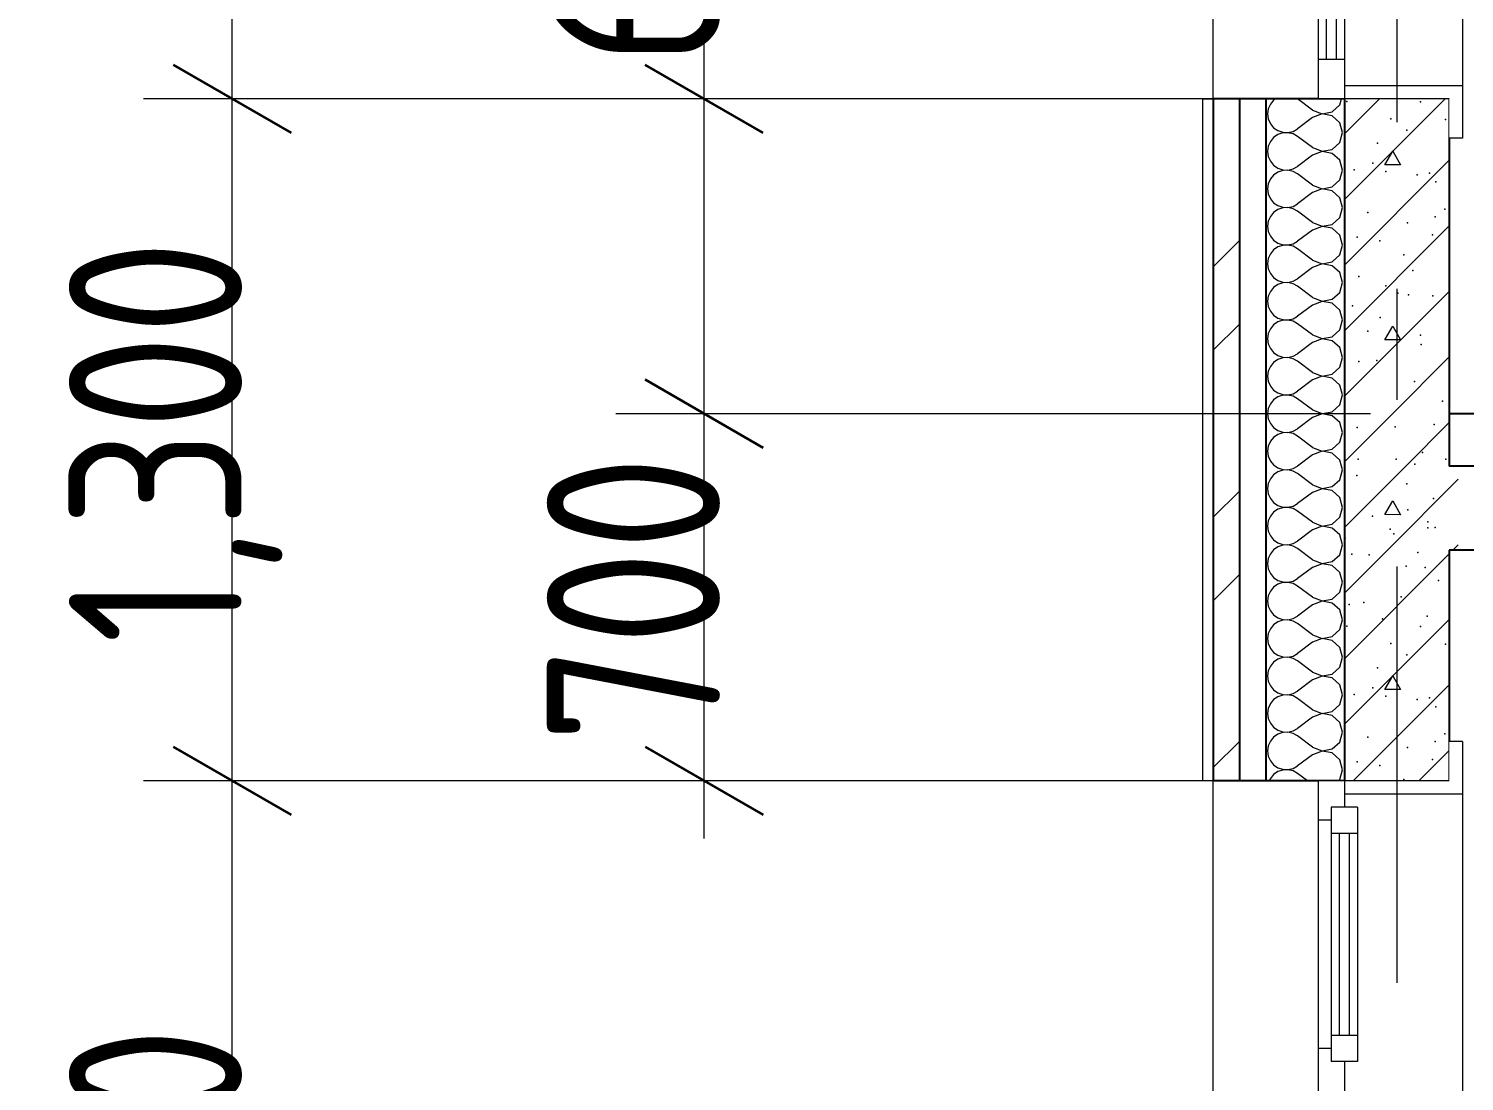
# Model space of a CAD drawing. Header units: millimetres. Extents: x 18162 to 7085488, y 72188 to 247925.
# Drawn here: x 4241505 to 4244242, y 118480 to 120486 of the extents above; entities that cross this region are included whole.
import ezdxf
from ezdxf.enums import TextEntityAlignment as Align

# ---------------------------------------------------------------- set-up
doc = ezdxf.new("R2010")
doc.units = ezdxf.units.MM
doc.header["$MEASUREMENT"] = 0
doc.linetypes.add('Double Dashed', pattern=[1093.611073, 529.166651, -211.666656, 141.111112, -211.666656])
doc.linetypes.add('Wipeout_Contour', pattern=[1000, 0, -1000])
for name, color, linetype in [('Archicad Windows', 7, 'Continuous'), ('Structural - Bearing', 7, 'Continuous'), ('Structural - Grid', 7, 'Continuous')]:
    doc.layers.add(name, color=color, linetype=linetype)
doc.styles.add('GENERATED_STYLE_3', font='', dxfattribs={"width": 0.8})
doc.styles.get('GENERATED_STYLE_3').set_extended_font_data('ISOCPEUR MON')
doc.dimstyles.new('GENERATED_STYLE__12', dxfattribs={"dimtxt": 330.000007, "dimasz": 171, "dimexe": 0.18, "dimexo": 150, "dimgap": 0, "dimtad": 1, "dimdec": 0, "dimzin": 0, "dimdsep": 46, "dimtxsty": 'GENERATED_STYLE_3', "dimblk": 'ARROWHEAD_2', "dimblk1": 'ARROWHEAD_2', "dimblk2": 'ARROWHEAD_2', "dimcen": 0.09, "dimclrd": 13, "dimclre": 13, "dimclrt": 13, "dimadec": 0, "dimazin": 0, "dimtfac": 1, "dimtdec": 4, "dimtmove": 0, "dimatfit": 3, "dimfxl": 1, "dimtolj": 1, "dimtzin": 0, "dimarcsym": 0})
pattern_1 = [(45, (4294986.58, 104752.7), (-238.6485, 238.6485), []), (45, (4294907.03, 104832.26), (-238.6485, 238.6485), [])]

# ---------------------------------------------------------------- blocks, each defined once
blk = doc.blocks.new('*X1287', base_point=(4294986.6, 104752.7))
at = {"layer": 'Structural - Bearing', "color": 7, "linetype": 'Continuous', "lineweight": 9}
for p, q in [((4243878.3, 119636.2), (4243872, 119628.6)), ((4243886.4, 119641.8), (4243878.3, 119636.2)), ((4243881.5, 119652.7), (4243886.4, 119649.3)), ((4243886.4, 119649.3), (4243895.7, 119646.2)), ((4243895.7, 119644.9), (4243886.4, 119641.8)), ((4243895.7, 119646.2), (4243905.6, 119645.7)), ((4243905.6, 119645.4), (4243895.7, 119644.9)), ((4243905.6, 119645.7), (4243915.2, 119647.9)), ((4243915.2, 119643.2), (4243905.6, 119645.4)), ((4243915.2, 119647.9), (4243923.8, 119652.7)), ((4243923.8, 119638.4), (4243915.2, 119643.2)), ((4243952.4, 119617), (4243923.8, 119638.4)), ((4244004.2, 119626.8), (4244009.5, 119645.6)), ((4244009.5, 119645.6), (4244007.5, 119652.7)), ((4243868, 119619.6), (4243866.7, 119609.8)), ((4243866.7, 119609.8), (4243868, 119600.1)), ((4243872, 119628.6), (4243868, 119619.6)), ((4243952.4, 119617), (4243970.6, 119610)), ((4243970.6, 119609.7), (4243952.4, 119602.7)), ((4243970.6, 119610), (4243989.8, 119613.6)), ((4243989.8, 119606.1), (4243970.6, 119609.7)), ((4243989.8, 119613.6), (4244004.2, 119626.8)), ((4243868, 119600.1), (4243872, 119591.1)), ((4243872, 119591.1), (4243878.3, 119583.5)), ((4243878.3, 119583.5), (4243886.4, 119577.9)), ((4243915.2, 119576.5), (4243923.8, 119581.3)), ((4243952.4, 119602.7), (4243923.8, 119581.3)), ((4244004.2, 119592.9), (4243989.8, 119606.1)), ((4244009.5, 119574.1), (4244004.2, 119592.9)), ((4243872, 119557.2), (4243868, 119548.2)), ((4243878.3, 119564.8), (4243872, 119557.2)), ((4243886.4, 119570.4), (4243878.3, 119564.8)), ((4243886.4, 119577.9), (4243895.7, 119574.8)), ((4243895.7, 119573.5), (4243886.4, 119570.4)), ((4243895.7, 119574.8), (4243905.6, 119574.3)), ((4243905.6, 119574), (4243895.7, 119573.5)), ((4243905.6, 119574.3), (4243915.2, 119576.5)), ((4243915.2, 119571.8), (4243905.6, 119574)), ((4243923.8, 119567), (4243915.2, 119571.8)), ((4243952.4, 119545.6), (4243923.8, 119567)), ((4243989.8, 119542.2), (4244004.2, 119555.4)), ((4244004.2, 119555.4), (4244009.5, 119574.1)), ((4243868, 119548.2), (4243866.7, 119538.4)), ((4243866.7, 119538.4), (4243868, 119528.7)), ((4243868, 119528.7), (4243872, 119519.6)), ((4243952.4, 119531.3), (4243923.8, 119509.8)), ((4243952.4, 119545.6), (4243970.6, 119538.6)), ((4243970.6, 119538.3), (4243952.4, 119531.3)), ((4243970.6, 119538.6), (4243989.8, 119542.2)), ((4243989.8, 119534.6), (4243970.6, 119538.3)), ((4244004.2, 119521.5), (4243989.8, 119534.6)), ((4243872, 119519.6), (4243878.3, 119512.1)), ((4243878.3, 119512.1), (4243886.4, 119506.5)), ((4243886.4, 119498.9), (4243878.3, 119493.4)), ((4243886.4, 119506.5), (4243895.7, 119503.3)), ((4243895.7, 119502.1), (4243886.4, 119498.9)), ((4243895.7, 119503.3), (4243905.6, 119502.8)), ((4243905.6, 119502.6), (4243895.7, 119502.1)), ((4243905.6, 119502.8), (4243915.2, 119505.1)), ((4243915.2, 119500.3), (4243905.6, 119502.6)), ((4243915.2, 119505.1), (4243923.8, 119509.8)), ((4243923.8, 119495.6), (4243915.2, 119500.3)), ((4244009.5, 119502.7), (4244004.2, 119521.5)), ((4244004.2, 119483.9), (4244009.5, 119502.7)), ((4243868, 119476.8), (4243866.7, 119467)), ((4243872, 119485.8), (4243868, 119476.8)), ((4243878.3, 119493.4), (4243872, 119485.8)), ((4243952.4, 119474.1), (4243923.8, 119495.6)), ((4243952.4, 119474.1), (4243970.6, 119467.1)), ((4243970.6, 119467.1), (4243989.8, 119470.8)), ((4243989.8, 119470.8), (4244004.2, 119483.9)), ((4243866.7, 119467), (4243868, 119457.2)), ((4243868, 119457.2), (4243872, 119448.2)), ((4243872, 119448.2), (4243878.3, 119440.6)), ((4243952.4, 119459.8), (4243923.8, 119438.4)), ((4243970.6, 119466.8), (4243952.4, 119459.8)), ((4243989.8, 119463.2), (4243970.6, 119466.8)), ((4244004.2, 119450.1), (4243989.8, 119463.2)), ((4244009.5, 119431.3), (4244004.2, 119450.1)), ((4243878.3, 119421.9), (4243872, 119414.3)), ((4243878.3, 119440.6), (4243886.4, 119435)), ((4243886.4, 119427.5), (4243878.3, 119421.9)), ((4243886.4, 119435), (4243895.7, 119431.9)), ((4243895.7, 119430.7), (4243886.4, 119427.5)), ((4243895.7, 119431.9), (4243905.6, 119431.4)), ((4243905.6, 119431.1), (4243895.7, 119430.7)), ((4243905.6, 119431.4), (4243915.2, 119433.7)), ((4243915.2, 119428.9), (4243905.6, 119431.1)), ((4243915.2, 119433.7), (4243923.8, 119438.4)), ((4243923.8, 119424.1), (4243915.2, 119428.9)), ((4243952.4, 119402.7), (4243923.8, 119424.1)), ((4244004.2, 119412.5), (4244009.5, 119431.3)), ((4243868, 119405.3), (4243866.7, 119395.6)), ((4243866.7, 119395.6), (4243868, 119385.8)), ((4243872, 119414.3), (4243868, 119405.3)), ((4243952.4, 119388.4), (4243923.8, 119367)), ((4243952.4, 119402.7), (4243970.6, 119395.7)), ((4243970.6, 119395.4), (4243952.4, 119388.4)), ((4243970.6, 119395.7), (4243989.8, 119399.3)), ((4243989.8, 119391.8), (4243970.6, 119395.4)), ((4243989.8, 119399.3), (4244004.2, 119412.5)), ((4244004.2, 119378.6), (4243989.8, 119391.8)), ((4243868, 119385.8), (4243872, 119376.8)), ((4243872, 119376.8), (4243878.3, 119369.2)), ((4243878.3, 119369.2), (4243886.4, 119363.6)), ((4243886.4, 119363.6), (4243895.7, 119360.5)), ((4243895.7, 119360.5), (4243905.6, 119360)), ((4243905.6, 119360), (4243915.2, 119362.2)), ((4243915.2, 119362.2), (4243923.8, 119367)), ((4244009.5, 119359.8), (4244004.2, 119378.6)), ((4243868, 119333.9), (4243866.7, 119324.1)), ((4243872, 119342.9), (4243868, 119333.9)), ((4243878.3, 119350.5), (4243872, 119342.9)), ((4243886.4, 119356.1), (4243878.3, 119350.5)), ((4243895.7, 119359.2), (4243886.4, 119356.1)), ((4243905.6, 119359.7), (4243895.7, 119359.2)), ((4243915.2, 119357.5), (4243905.6, 119359.7)), ((4243923.8, 119352.7), (4243915.2, 119357.5)), ((4243952.4, 119331.3), (4243923.8, 119352.7)), ((4243989.8, 119327.9), (4244004.2, 119341.1)), ((4244004.2, 119341.1), (4244009.5, 119359.8)), ((4243866.7, 119324.1), (4243868, 119314.4)), ((4243868, 119314.4), (4243872, 119305.4)), ((4243952.4, 119317), (4243923.8, 119295.6)), ((4243952.4, 119331.3), (4243970.6, 119324.3)), ((4243970.6, 119324), (4243952.4, 119317)), ((4243970.6, 119324.3), (4243989.8, 119327.9)), ((4243989.8, 119320.4), (4243970.6, 119324)), ((4244004.2, 119307.2), (4243989.8, 119320.4)), ((4244009.5, 119288.4), (4244004.2, 119307.2)), ((4243872, 119305.4), (4243878.3, 119297.8)), ((4243878.3, 119279.1), (4243872, 119271.5)), ((4243878.3, 119297.8), (4243886.4, 119292.2)), ((4243886.4, 119284.6), (4243878.3, 119279.1)), ((4243886.4, 119292.2), (4243895.7, 119289)), ((4243895.7, 119287.8), (4243886.4, 119284.6)), ((4243895.7, 119289), (4243905.6, 119288.6)), ((4243905.6, 119288.3), (4243895.7, 119287.8)), ((4243905.6, 119288.6), (4243915.2, 119290.8)), ((4243915.2, 119286), (4243905.6, 119288.3)), ((4243915.2, 119290.8), (4243923.8, 119295.6)), ((4243923.8, 119281.3), (4243915.2, 119286)), ((4243952.4, 119259.8), (4243923.8, 119281.3)), ((4244004.2, 119269.6), (4244009.5, 119288.4)), ((4243868, 119262.5), (4243866.7, 119252.7)), ((4243866.7, 119252.7), (4243868, 119242.9)), ((4243872, 119271.5), (4243868, 119262.5)), ((4243952.4, 119259.8), (4243970.6, 119252.8)), ((4243970.6, 119252.6), (4243952.4, 119245.6)), ((4243970.6, 119252.8), (4243989.8, 119256.5)), ((4243989.8, 119248.9), (4243970.6, 119252.6)), ((4243989.8, 119256.5), (4244004.2, 119269.6)), ((4243868, 119242.9), (4243872, 119233.9)), ((4243872, 119233.9), (4243878.3, 119226.3)), ((4243878.3, 119226.3), (4243886.4, 119220.8)), ((4243915.2, 119219.4), (4243923.8, 119224.1)), ((4243952.4, 119245.6), (4243923.8, 119224.1)), ((4244004.2, 119235.8), (4243989.8, 119248.9)), ((4244009.5, 119217), (4244004.2, 119235.8)), ((4243872, 119200.1), (4243868, 119191)), ((4243878.3, 119207.6), (4243872, 119200.1)), ((4243886.4, 119213.2), (4243878.3, 119207.6)), ((4243886.4, 119220.8), (4243895.7, 119217.6)), ((4243895.7, 119216.4), (4243886.4, 119213.2)), ((4243895.7, 119217.6), (4243905.6, 119217.1)), ((4243905.6, 119216.8), (4243895.7, 119216.4)), ((4243905.6, 119217.1), (4243915.2, 119219.4)), ((4243915.2, 119214.6), (4243905.6, 119216.8)), ((4243923.8, 119209.8), (4243915.2, 119214.6)), ((4243952.4, 119188.4), (4243923.8, 119209.8)), ((4243989.8, 119185), (4244004.2, 119198.2)), ((4244004.2, 119198.2), (4244009.5, 119217)), ((4243868, 119191), (4243866.7, 119181.3)), ((4243866.7, 119181.3), (4243868, 119171.5)), ((4243868, 119171.5), (4243872, 119162.5)), ((4243952.4, 119174.1), (4243923.8, 119152.7)), ((4243952.4, 119188.4), (4243970.6, 119181.4)), ((4243970.6, 119181.1), (4243952.4, 119174.1)), ((4243970.6, 119181.4), (4243989.8, 119185)), ((4243989.8, 119177.5), (4243970.6, 119181.1)), ((4244004.2, 119164.3), (4243989.8, 119177.5)), ((4243872, 119162.5), (4243878.3, 119154.9)), ((4243878.3, 119154.9), (4243886.4, 119149.3)), ((4243886.4, 119141.8), (4243878.3, 119136.2)), ((4243886.4, 119149.3), (4243895.7, 119146.2)), ((4243895.7, 119144.9), (4243886.4, 119141.8)), ((4243895.7, 119146.2), (4243905.6, 119145.7)), ((4243905.6, 119145.4), (4243895.7, 119144.9)), ((4243905.6, 119145.7), (4243915.2, 119147.9)), ((4243915.2, 119143.2), (4243905.6, 119145.4)), ((4243915.2, 119147.9), (4243923.8, 119152.7)), ((4243923.8, 119138.4), (4243915.2, 119143.2)), ((4244009.5, 119145.6), (4244004.2, 119164.3)), ((4244004.2, 119126.8), (4244009.5, 119145.6)), ((4243868, 119119.6), (4243866.7, 119109.8)), ((4243872, 119128.6), (4243868, 119119.6)), ((4243878.3, 119136.2), (4243872, 119128.6)), ((4243952.4, 119117), (4243923.8, 119138.4)), ((4243952.4, 119117), (4243970.6, 119110)), ((4243989.8, 119113.6), (4244004.2, 119126.8)), ((4243866.7, 119109.8), (4243868, 119100.1)), ((4243868, 119100.1), (4243872, 119091.1)), ((4243872, 119091.1), (4243878.3, 119083.5)), ((4243952.4, 119102.7), (4243923.8, 119081.3)), ((4243970.6, 119109.7), (4243952.4, 119102.7)), ((4243970.6, 119110), (4243989.8, 119113.6)), ((4243989.8, 119106.1), (4243970.6, 119109.7)), ((4244004.2, 119092.9), (4243989.8, 119106.1)), ((4244009.5, 119074.1), (4244004.2, 119092.9)), ((4243878.3, 119064.8), (4243872, 119057.2)), ((4243878.3, 119083.5), (4243886.4, 119077.9)), ((4243886.4, 119070.4), (4243878.3, 119064.8)), ((4243886.4, 119077.9), (4243895.7, 119074.8)), ((4243895.7, 119073.5), (4243886.4, 119070.4)), ((4243895.7, 119074.8), (4243905.6, 119074.3)), ((4243905.6, 119074), (4243895.7, 119073.5)), ((4243905.6, 119074.3), (4243915.2, 119076.5)), ((4243915.2, 119071.8), (4243905.6, 119074)), ((4243915.2, 119076.5), (4243923.8, 119081.3)), ((4243923.8, 119067), (4243915.2, 119071.8)), ((4243942.9, 119052.7), (4243923.8, 119067)), ((4244004.2, 119055.4), (4244009.5, 119074.1)), ((4243872, 119057.2), (4243870, 119052.7)), ((4244001.3, 119052.7), (4244004.2, 119055.4))]:
    blk.add_line(p, q, dxfattribs=at)
blk = doc.blocks.new('*X1290', base_point=(4294986.6, 104752.7))
at = {"layer": 'Structural - Bearing', "color": 7, "linetype": 'Continuous', "lineweight": 9}
for p, q in [((4244013.1, 119410.7), (4244095.1, 119492.7)), ((4244013.1, 119285.7), (4244213.1, 119485.7)), ((4244013.1, 119160.7), (4244213.1, 119360.7)), ((4244090.2, 119226.9), (4244105.3, 119253)), ((4244105.3, 119253), (4244120.2, 119226.9)), ((4244030.1, 119052.7), (4244213.1, 119235.7)), ((4244120.2, 119226.9), (4244090.2, 119226.9)), ((4244155.1, 119052.7), (4244213.1, 119110.7))]:
    blk.add_line(p, q, dxfattribs=at)
for p in [(4244027.6, 119485.1), (4244060.2, 119483.5), (4244060.2, 119483.5), (4244153.3, 119488.2), (4244131, 119462.1), (4244167.4, 119459.6), (4244192.4, 119434.8), (4244022, 119389), (4244050.3, 119392.9), (4244121.1, 119403.4), (4244085.8, 119361.8), (4244170.9, 119366.8), (4244017.7, 119347.4), (4244158.3, 119347.2), (4244101.7, 119314.5), (4244206.2, 119313.2), (4244132, 119293.1), (4244076.4, 119268.4), (4244067.1, 119230.4), (4244031.6, 119217.4), (4244092.3, 119214.4), (4244152.1, 119208.2), (4244175.6, 119211.2), (4244187.7, 119194.2), (4244204.8, 119142.7), (4244057.7, 119136.4), (4244133.5, 119116.6), (4244186.1, 119127.8), (4244037.8, 119089.2), (4244181.2, 119093.8), (4244080.8, 119082.2), (4244126.2, 119055.5), (4244126.2, 119055.5)]:
    blk.add_point(p, dxfattribs=at)
blk = doc.blocks.new('*X1300', base_point=(4294986.6, 104752.7))
at = {"layer": 'Structural - Bearing', "color": 7, "linetype": 'Continuous', "lineweight": 9}
for p, q in [((4243878.3, 120350.5), (4243872, 120342.9)), ((4243881.5, 120352.7), (4243878.3, 120350.5)), ((4243952.4, 120331.3), (4243923.8, 120352.7)), ((4244004.2, 120341.1), (4244007.5, 120352.7)), ((4243868, 120333.9), (4243866.7, 120324.1)), ((4243866.7, 120324.1), (4243868, 120314.4)), ((4243872, 120342.9), (4243868, 120333.9)), ((4243952.4, 120331.3), (4243970.6, 120324.3)), ((4243970.6, 120324), (4243952.4, 120317)), ((4243970.6, 120324.3), (4243989.8, 120327.9)), ((4243989.8, 120320.4), (4243970.6, 120324)), ((4243989.8, 120327.9), (4244004.2, 120341.1)), ((4244004.2, 120307.2), (4243989.8, 120320.4)), ((4243868, 120314.4), (4243872, 120305.4)), ((4243872, 120305.4), (4243878.3, 120297.8)), ((4243878.3, 120297.8), (4243886.4, 120292.2)), ((4243886.4, 120292.2), (4243895.7, 120289)), ((4243915.2, 120290.8), (4243923.8, 120295.6)), ((4243952.4, 120317), (4243923.8, 120295.6)), ((4244009.5, 120288.4), (4244004.2, 120307.2)), ((4243872, 120271.5), (4243868, 120262.5)), ((4243878.3, 120279.1), (4243872, 120271.5)), ((4243886.4, 120284.6), (4243878.3, 120279.1)), ((4243895.7, 120287.8), (4243886.4, 120284.6)), ((4243895.7, 120289), (4243905.6, 120288.6)), ((4243905.6, 120288.3), (4243895.7, 120287.8)), ((4243905.6, 120288.6), (4243915.2, 120290.8)), ((4243915.2, 120286), (4243905.6, 120288.3)), ((4243923.8, 120281.3), (4243915.2, 120286)), ((4243952.4, 120259.8), (4243923.8, 120281.3)), ((4243989.8, 120256.5), (4244004.2, 120269.6)), ((4244004.2, 120269.6), (4244009.5, 120288.4)), ((4243868, 120262.5), (4243866.7, 120252.7)), ((4243866.7, 120252.7), (4243868, 120242.9)), ((4243868, 120242.9), (4243872, 120233.9)), ((4243952.4, 120245.6), (4243923.8, 120224.1)), ((4243952.4, 120259.8), (4243970.6, 120252.8)), ((4243970.6, 120252.6), (4243952.4, 120245.6)), ((4243970.6, 120252.8), (4243989.8, 120256.5)), ((4243989.8, 120248.9), (4243970.6, 120252.6)), ((4244004.2, 120235.8), (4243989.8, 120248.9)), ((4243872, 120233.9), (4243878.3, 120226.3)), ((4243878.3, 120226.3), (4243886.4, 120220.8)), ((4243886.4, 120213.2), (4243878.3, 120207.6)), ((4243886.4, 120220.8), (4243895.7, 120217.6)), ((4243895.7, 120216.4), (4243886.4, 120213.2)), ((4243895.7, 120217.6), (4243905.6, 120217.1)), ((4243905.6, 120216.8), (4243895.7, 120216.4)), ((4243905.6, 120217.1), (4243915.2, 120219.4)), ((4243915.2, 120214.6), (4243905.6, 120216.8)), ((4243915.2, 120219.4), (4243923.8, 120224.1)), ((4243923.8, 120209.8), (4243915.2, 120214.6)), ((4243952.4, 120188.4), (4243923.8, 120209.8)), ((4244009.5, 120217), (4244004.2, 120235.8)), ((4244004.2, 120198.2), (4244009.5, 120217)), ((4243868, 120191), (4243866.7, 120181.3)), ((4243872, 120200.1), (4243868, 120191)), ((4243878.3, 120207.6), (4243872, 120200.1)), ((4243952.4, 120188.4), (4243970.6, 120181.4)), ((4243970.6, 120181.4), (4243989.8, 120185)), ((4243989.8, 120185), (4244004.2, 120198.2)), ((4243866.7, 120181.3), (4243868, 120171.5)), ((4243868, 120171.5), (4243872, 120162.5)), ((4243872, 120162.5), (4243878.3, 120154.9)), ((4243878.3, 120154.9), (4243886.4, 120149.3)), ((4243952.4, 120174.1), (4243923.8, 120152.7)), ((4243970.6, 120181.1), (4243952.4, 120174.1)), ((4243989.8, 120177.5), (4243970.6, 120181.1)), ((4244004.2, 120164.3), (4243989.8, 120177.5)), ((4244009.5, 120145.6), (4244004.2, 120164.3)), ((4243872, 120128.6), (4243868, 120119.6)), ((4243878.3, 120136.2), (4243872, 120128.6)), ((4243886.4, 120141.8), (4243878.3, 120136.2)), ((4243886.4, 120149.3), (4243895.7, 120146.2)), ((4243895.7, 120144.9), (4243886.4, 120141.8)), ((4243895.7, 120146.2), (4243905.6, 120145.7)), ((4243905.6, 120145.4), (4243895.7, 120144.9)), ((4243905.6, 120145.7), (4243915.2, 120147.9)), ((4243915.2, 120143.2), (4243905.6, 120145.4)), ((4243915.2, 120147.9), (4243923.8, 120152.7)), ((4243923.8, 120138.4), (4243915.2, 120143.2)), ((4243952.4, 120117), (4243923.8, 120138.4)), ((4244004.2, 120126.8), (4244009.5, 120145.6)), ((4243868, 120119.6), (4243866.7, 120109.8)), ((4243866.7, 120109.8), (4243868, 120100.1)), ((4243868, 120100.1), (4243872, 120091.1)), ((4243952.4, 120102.7), (4243923.8, 120081.3)), ((4243952.4, 120117), (4243970.6, 120110)), ((4243970.6, 120109.7), (4243952.4, 120102.7)), ((4243970.6, 120110), (4243989.8, 120113.6)), ((4243989.8, 120106.1), (4243970.6, 120109.7)), ((4243989.8, 120113.6), (4244004.2, 120126.8)), ((4244004.2, 120092.9), (4243989.8, 120106.1)), ((4243872, 120091.1), (4243878.3, 120083.5)), ((4243878.3, 120083.5), (4243886.4, 120077.9)), ((4243886.4, 120077.9), (4243895.7, 120074.8)), ((4243895.7, 120073.5), (4243886.4, 120070.4)), ((4243895.7, 120074.8), (4243905.6, 120074.3)), ((4243905.6, 120074), (4243895.7, 120073.5)), ((4243905.6, 120074.3), (4243915.2, 120076.5)), ((4243915.2, 120071.8), (4243905.6, 120074)), ((4243915.2, 120076.5), (4243923.8, 120081.3)), ((4244009.5, 120074.1), (4244004.2, 120092.9)), ((4244004.2, 120055.4), (4244009.5, 120074.1)), ((4243868, 120048.2), (4243866.7, 120038.4)), ((4243872, 120057.2), (4243868, 120048.2)), ((4243878.3, 120064.8), (4243872, 120057.2)), ((4243886.4, 120070.4), (4243878.3, 120064.8)), ((4243923.8, 120067), (4243915.2, 120071.8)), ((4243952.4, 120045.6), (4243923.8, 120067)), ((4243952.4, 120045.6), (4243970.6, 120038.6)), ((4243989.8, 120042.2), (4244004.2, 120055.4)), ((4243866.7, 120038.4), (4243868, 120028.7)), ((4243868, 120028.7), (4243872, 120019.6)), ((4243872, 120019.6), (4243878.3, 120012.1)), ((4243952.4, 120031.3), (4243923.8, 120009.8)), ((4243970.6, 120038.3), (4243952.4, 120031.3)), ((4243970.6, 120038.6), (4243989.8, 120042.2)), ((4243989.8, 120034.6), (4243970.6, 120038.3)), ((4244004.2, 120021.5), (4243989.8, 120034.6)), ((4244009.5, 120002.7), (4244004.2, 120021.5)), ((4243878.3, 119993.4), (4243872, 119985.8)), ((4243878.3, 120012.1), (4243886.4, 120006.5)), ((4243886.4, 119998.9), (4243878.3, 119993.4)), ((4243886.4, 120006.5), (4243895.7, 120003.3)), ((4243895.7, 120002.1), (4243886.4, 119998.9)), ((4243895.7, 120003.3), (4243905.6, 120002.8)), ((4243905.6, 120002.6), (4243895.7, 120002.1)), ((4243905.6, 120002.8), (4243915.2, 120005.1)), ((4243915.2, 120000.3), (4243905.6, 120002.6)), ((4243915.2, 120005.1), (4243923.8, 120009.8)), ((4243923.8, 119995.6), (4243915.2, 120000.3)), ((4243952.4, 119974.1), (4243923.8, 119995.6)), ((4244004.2, 119983.9), (4244009.5, 120002.7)), ((4243868, 119976.8), (4243866.7, 119967)), ((4243866.7, 119967), (4243868, 119957.2)), ((4243872, 119985.8), (4243868, 119976.8)), ((4243952.4, 119974.1), (4243970.6, 119967.1)), ((4243970.6, 119966.8), (4243952.4, 119959.8)), ((4243970.6, 119967.1), (4243989.8, 119970.8)), ((4243989.8, 119963.2), (4243970.6, 119966.8)), ((4243989.8, 119970.8), (4244004.2, 119983.9)), ((4244004.2, 119950.1), (4243989.8, 119963.2)), ((4243868, 119957.2), (4243872, 119948.2)), ((4243872, 119948.2), (4243878.3, 119940.6)), ((4243878.3, 119940.6), (4243886.4, 119935)), ((4243915.2, 119933.7), (4243923.8, 119938.4)), ((4243952.4, 119959.8), (4243923.8, 119938.4)), ((4244009.5, 119931.3), (4244004.2, 119950.1)), ((4243872, 119914.3), (4243868, 119905.3)), ((4243878.3, 119921.9), (4243872, 119914.3)), ((4243886.4, 119927.5), (4243878.3, 119921.9)), ((4243886.4, 119935), (4243895.7, 119931.9)), ((4243895.7, 119930.7), (4243886.4, 119927.5)), ((4243895.7, 119931.9), (4243905.6, 119931.4)), ((4243905.6, 119931.1), (4243895.7, 119930.7)), ((4243905.6, 119931.4), (4243915.2, 119933.7)), ((4243915.2, 119928.9), (4243905.6, 119931.1)), ((4243923.8, 119924.1), (4243915.2, 119928.9)), ((4243952.4, 119902.7), (4243923.8, 119924.1)), ((4243989.8, 119899.3), (4244004.2, 119912.5)), ((4244004.2, 119912.5), (4244009.5, 119931.3)), ((4243868, 119905.3), (4243866.7, 119895.6)), ((4243866.7, 119895.6), (4243868, 119885.8)), ((4243868, 119885.8), (4243872, 119876.8)), ((4243952.4, 119888.4), (4243923.8, 119867)), ((4243952.4, 119902.7), (4243970.6, 119895.7)), ((4243970.6, 119895.4), (4243952.4, 119888.4)), ((4243970.6, 119895.7), (4243989.8, 119899.3)), ((4243989.8, 119891.8), (4243970.6, 119895.4)), ((4244004.2, 119878.6), (4243989.8, 119891.8)), ((4243872, 119876.8), (4243878.3, 119869.2)), ((4243878.3, 119869.2), (4243886.4, 119863.6)), ((4243886.4, 119856.1), (4243878.3, 119850.5)), ((4243886.4, 119863.6), (4243895.7, 119860.5)), ((4243895.7, 119859.2), (4243886.4, 119856.1)), ((4243895.7, 119860.5), (4243905.6, 119860)), ((4243905.6, 119859.7), (4243895.7, 119859.2)), ((4243905.6, 119860), (4243915.2, 119862.2)), ((4243915.2, 119857.5), (4243905.6, 119859.7)), ((4243915.2, 119862.2), (4243923.8, 119867)), ((4243923.8, 119852.7), (4243915.2, 119857.5)), ((4244009.5, 119859.8), (4244004.2, 119878.6)), ((4244004.2, 119841.1), (4244009.5, 119859.8)), ((4243868, 119833.9), (4243866.7, 119824.1)), ((4243872, 119842.9), (4243868, 119833.9)), ((4243878.3, 119850.5), (4243872, 119842.9)), ((4243952.4, 119831.3), (4243923.8, 119852.7)), ((4243952.4, 119831.3), (4243970.6, 119824.3)), ((4243970.6, 119824.3), (4243989.8, 119827.9)), ((4243989.8, 119827.9), (4244004.2, 119841.1)), ((4243866.7, 119824.1), (4243868, 119814.4)), ((4243868, 119814.4), (4243872, 119805.4)), ((4243872, 119805.4), (4243878.3, 119797.8)), ((4243952.4, 119817), (4243923.8, 119795.6)), ((4243970.6, 119824), (4243952.4, 119817)), ((4243989.8, 119820.4), (4243970.6, 119824)), ((4244004.2, 119807.2), (4243989.8, 119820.4)), ((4244009.5, 119788.4), (4244004.2, 119807.2)), ((4243872, 119771.5), (4243868, 119762.5)), ((4243878.3, 119779.1), (4243872, 119771.5)), ((4243878.3, 119797.8), (4243886.4, 119792.2)), ((4243886.4, 119784.6), (4243878.3, 119779.1)), ((4243886.4, 119792.2), (4243895.7, 119789)), ((4243895.7, 119787.8), (4243886.4, 119784.6)), ((4243895.7, 119789), (4243905.6, 119788.6)), ((4243905.6, 119788.3), (4243895.7, 119787.8)), ((4243905.6, 119788.6), (4243915.2, 119790.8)), ((4243915.2, 119786), (4243905.6, 119788.3)), ((4243915.2, 119790.8), (4243923.8, 119795.6)), ((4243923.8, 119781.3), (4243915.2, 119786)), ((4243952.4, 119759.8), (4243923.8, 119781.3)), ((4244004.2, 119769.6), (4244009.5, 119788.4)), ((4243868, 119762.5), (4243866.7, 119752.7)), ((4243866.7, 119752.7), (4243868, 119742.9)), ((4243952.4, 119745.6), (4243923.8, 119724.1)), ((4243952.4, 119759.8), (4243970.6, 119752.8)), ((4243970.6, 119752.6), (4243952.4, 119745.6)), ((4243970.6, 119752.8), (4243989.8, 119756.5)), ((4243989.8, 119748.9), (4243970.6, 119752.6)), ((4243989.8, 119756.5), (4244004.2, 119769.6)), ((4244004.2, 119735.8), (4243989.8, 119748.9)), ((4243868, 119742.9), (4243872, 119733.9)), ((4243872, 119733.9), (4243878.3, 119726.3)), ((4243878.3, 119726.3), (4243886.4, 119720.8)), ((4243886.4, 119720.8), (4243895.7, 119717.6)), ((4243895.7, 119716.4), (4243886.4, 119713.2)), ((4243895.7, 119717.6), (4243905.6, 119717.1)), ((4243905.6, 119716.8), (4243895.7, 119716.4)), ((4243905.6, 119717.1), (4243915.2, 119719.4)), ((4243915.2, 119714.6), (4243905.6, 119716.8)), ((4243915.2, 119719.4), (4243923.8, 119724.1)), ((4244009.5, 119717), (4244004.2, 119735.8)), ((4244004.2, 119698.2), (4244009.5, 119717)), ((4243868, 119691), (4243866.7, 119681.3)), ((4243872, 119700.1), (4243868, 119691)), ((4243878.3, 119707.6), (4243872, 119700.1)), ((4243886.4, 119713.2), (4243878.3, 119707.6)), ((4243923.8, 119709.8), (4243915.2, 119714.6)), ((4243952.4, 119688.4), (4243923.8, 119709.8)), ((4243989.8, 119685), (4244004.2, 119698.2)), ((4243866.7, 119681.3), (4243868, 119671.5)), ((4243868, 119671.5), (4243872, 119662.5)), ((4243872, 119662.5), (4243878.3, 119654.9)), ((4243952.4, 119674.1), (4243923.8, 119652.7)), ((4243952.4, 119688.4), (4243970.6, 119681.4)), ((4243970.6, 119681.1), (4243952.4, 119674.1)), ((4243970.6, 119681.4), (4243989.8, 119685)), ((4243989.8, 119677.5), (4243970.6, 119681.1)), ((4244004.2, 119664.3), (4243989.8, 119677.5)), ((4244007.5, 119652.7), (4244004.2, 119664.3)), ((4243878.3, 119654.9), (4243881.5, 119652.7))]:
    blk.add_line(p, q, dxfattribs=at)
blk = doc.blocks.new('*X1302', base_point=(4294986.6, 104752.7))
at = {"layer": 'Structural - Bearing', "color": 7, "linetype": 'Continuous', "lineweight": 9}
for p, q in [((4244013.1, 120285.8), (4244080, 120352.7)), ((4244013.1, 120160.8), (4244205, 120352.7)), ((4244090.2, 120227), (4244105.3, 120253)), ((4244105.3, 120253), (4244120.2, 120226.9)), ((4244013.1, 120035.8), (4244213.1, 120235.8)), ((4244120.2, 120226.9), (4244090.2, 120227)), ((4244013.1, 119910.8), (4244213.1, 120110.8)), ((4244013.1, 119785.8), (4244213.1, 119985.8)), ((4244090.2, 119893.6), (4244105.3, 119919.6)), ((4244105.3, 119919.6), (4244120.2, 119893.6)), ((4244120.2, 119893.6), (4244090.2, 119893.6)), ((4244105.3, 119753), (4244213.1, 119860.8)), ((4244013.1, 119660.7), (4244105.3, 119752.9)), ((4244130.1, 119652.7), (4244213.1, 119735.7))]:
    blk.add_line(p, q, dxfattribs=at)
for p in [(4244017.7, 120347.5), (4244158.3, 120347.2), (4244101.7, 120314.5), (4244132, 120293.2), (4244206.2, 120313.3), (4244076.4, 120268.4), (4244031.6, 120217.4), (4244067.1, 120230.4), (4244092.3, 120214.4), (4244175.6, 120211.2), (4244152.1, 120208.2), (4244187.7, 120194.3), (4244057.7, 120136.4), (4244186.1, 120127.8), (4244204.8, 120142.7), (4244133.5, 120116.6), (4244037.8, 120089.2), (4244080.8, 120082.2), (4244181.2, 120093.8), (4244126.2, 120055.5), (4244126.2, 120055.5), (4244143.5, 120025.3), (4244040.5, 120014.1), (4244091.9, 119996.5), (4244115, 119982.6), (4244135.1, 119979.5), (4244182, 119977.3), (4244028.7, 119958.3), (4244081.1, 119936.2), (4244057.9, 119909.9), (4244158.3, 119902.2), (4244159.5, 119884.3), (4244074.9, 119854.3), (4244041, 119852.3), (4244146.7, 119813.8), (4244200.1, 119776.5), (4244037.5, 119726.4), (4244109.7, 119727.5), (4244184.6, 119732), (4244039.6, 119666.2), (4244111.7, 119666.2), (4244161.9, 119678.4), (4244206.7, 119666.1), (4244147.5, 119656.3)]:
    blk.add_point(p, dxfattribs=at)
blk = doc.blocks.new('*X1308', base_point=(4294986.6, 104752.7))
at = {"layer": 'Structural - Bearing', "color": 7, "linetype": 'Continuous', "lineweight": 9}
for p, q in [((4244013.1, 119535.7), (4244130.1, 119652.7)), ((4244095.1, 119492.7), (4244230.3, 119627.9)), ((4244090.2, 119560.3), (4244105.3, 119586.3)), ((4244105.3, 119586.3), (4244120.2, 119560.2)), ((4244120.2, 119560.2), (4244090.2, 119560.3)), ((4244220.1, 119492.7), (4244230.3, 119502.9))]:
    blk.add_line(p, q, dxfattribs=at)
for p in [(4244037, 119634.6), (4244132, 119619.2), (4244182.9, 119591.2), (4244066.6, 119557.2), (4244134, 119569.3), (4244100.5, 119532.6), (4244172.2, 119546.6), (4244172.4, 119534.8), (4244186.1, 119535.8), (4244014.6, 119515.7), (4244107.3, 119523.4)]:
    blk.add_point(p, dxfattribs=at)
blk = doc.blocks.new('Standard grid marker[362]_3', base_point=(4244113.1, 164752.7))
at = {"layer": 'Structural - Grid', "color": 13, "linetype": 'Double Dashed', "lineweight": 13, "ltscale": 1.5}
blk.add_line((4244113.1, 163752.7), (4244113.1, 97752.7), dxfattribs=at)
at = {"layer": 'Structural - Grid', "color": 13, "lineweight": 13, "style": 'GENERATED_STYLE_3'}
blk.add_attdef('AC_MarkerText_1', text='', height=375, rotation=360, dxfattribs=at).set_placement((4244113.1, 96490.2), align=Align.TOP_CENTER)
blk = doc.blocks.new('*D1593', base_point=(4294986.6, 104752.7))
at = {"color": 13, "linetype": 'Continuous', "lineweight": 13}
for p, q in [((4241892.7, 119052.7), (4241892.7, 120352.7)), ((4244063.1, 119052.7), (4241723.9, 119052.7)), ((4241892.7, 117352.7), (4241892.7, 119052.7)), ((4244063.1, 117352.7), (4241723.9, 117352.7)), ((4241892.7, 116052.7), (4241892.7, 117352.7))]:
    blk.add_line(p, q, dxfattribs=at)
at = {"color": 12, "linetype": 'Continuous', "lineweight": 35}
for p, q in [((4241780.2, 119117.7), (4242005.2, 118987.8)), ((4241780.2, 117417.7), (4242005.2, 117287.8))]:
    blk.add_line(p, q, dxfattribs=at)
at = {"color": 13, "lineweight": 13, "insert": (4241988.3, 117814.1), "char_height": 330, "attachment_point": 7, "rotation": 90, "style": 'GENERATED_STYLE_3'}
blk.add_mtext('\\A1;{\\pql;\\fISOCPEUR MON|b0|i0|c0|p0;\\W0.800000;1,700}', dxfattribs=at)
blk = doc.blocks.new('ARROWHEAD_2')
at = {"color": 0, "linetype": 'Continuous', "lineweight": 0}
for p, q in [((-0.378, -0.655), (0.378, 0.655)), ((0, 0), (-1, 0))]:
    blk.add_line(p, q, dxfattribs=at)
blk = doc.blocks.new('*D1594', base_point=(4294986.6, 104752.7))
at = {"color": 12, "linetype": 'Continuous', "lineweight": 35}
for p, q in [((4241780.2, 120417.7), (4242005.2, 120287.8)), ((4241780.2, 119117.7), (4242005.2, 118987.8))]:
    blk.add_line(p, q, dxfattribs=at)
at = {"color": 13, "linetype": 'Continuous', "lineweight": 13}
blk.add_line((4241892.7, 119052.7), (4241892.7, 120352.7), dxfattribs=at)
at = {"color": 13, "lineweight": 13, "insert": (4241988.3, 119314.1), "char_height": 330, "attachment_point": 7, "rotation": 90, "style": 'GENERATED_STYLE_3'}
blk.add_mtext('\\A1;{\\pql;\\fISOCPEUR MON|b0|i0|c0|p0;\\W0.800000;1,300}', dxfattribs=at)
blk = doc.blocks.new('*D1595', base_point=(4294986.6, 104752.7))
at = {"color": 12, "linetype": 'Continuous', "lineweight": 35}
for p, q in [((4241780.2, 122117.7), (4242005.2, 121987.8)), ((4241780.2, 120417.7), (4242005.2, 120287.8))]:
    blk.add_line(p, q, dxfattribs=at)
at = {"color": 13, "linetype": 'Continuous', "lineweight": 13}
for p, q in [((4244063.1, 122052.7), (4241723.9, 122052.7)), ((4241892.7, 120352.7), (4241892.7, 122052.7)), ((4244063.1, 120352.7), (4241723.9, 120352.7)), ((4241892.7, 119052.7), (4241892.7, 120352.7))]:
    blk.add_line(p, q, dxfattribs=at)
at = {"color": 13, "lineweight": 13, "insert": (4241988.3, 120814.1), "char_height": 330, "attachment_point": 7, "rotation": 90, "style": 'GENERATED_STYLE_3'}
blk.add_mtext('\\A1;{\\pql;\\fISOCPEUR MON|b0|i0|c0|p0;\\W0.800000;1,700}', dxfattribs=at)
blk = doc.blocks.new('*D1623', base_point=(4294986.6, 104752.7))
at = {"color": 12, "linetype": 'Continuous', "lineweight": 35}
for p, q in [((4242680.2, 119817.7), (4242905.2, 119687.8)), ((4242680.2, 119117.7), (4242905.2, 118987.8))]:
    blk.add_line(p, q, dxfattribs=at)
at = {"color": 13, "linetype": 'Continuous', "lineweight": 13}
for p, q in [((4244063.1, 119752.7), (4242623.9, 119752.7)), ((4242792.7, 119052.7), (4242792.7, 119752.7)), ((4244063.1, 119052.7), (4242623.9, 119052.7)), ((4242792.7, 118942.7), (4242792.7, 119052.7))]:
    blk.add_line(p, q, dxfattribs=at)
at = {"color": 13, "lineweight": 13, "insert": (4242822.5, 119126.1), "char_height": 330, "attachment_point": 7, "rotation": 90, "style": 'GENERATED_STYLE_3'}
blk.add_mtext('\\A1;{\\pql;\\fISOCPEUR MON|b0|i0|c0|p0;\\W0.800000;700}', dxfattribs=at)
blk = doc.blocks.new('*D1624', base_point=(4294986.6, 104752.7))
at = {"color": 13, "linetype": 'Continuous', "lineweight": 13}
for p, q in [((4242792.7, 120352.7), (4242792.7, 120462.7)), ((4244063.1, 120352.7), (4242623.9, 120352.7)), ((4242792.7, 119752.7), (4242792.7, 120352.7)), ((4244063.1, 119752.7), (4242623.9, 119752.7))]:
    blk.add_line(p, q, dxfattribs=at)
at = {"color": 12, "linetype": 'Continuous', "lineweight": 35}
for p, q in [((4242905.2, 120287.8), (4242680.2, 120417.7)), ((4242680.2, 119817.7), (4242905.2, 119687.8))]:
    blk.add_line(p, q, dxfattribs=at)
at = {"color": 13, "lineweight": 13, "insert": (4242822.5, 120417.7), "char_height": 330, "attachment_point": 7, "rotation": 90, "style": 'GENERATED_STYLE_3'}
blk.add_mtext('\\A1;{\\pql;\\fISOCPEUR MON|b0|i0|c0|p0;\\W0.800000;600}', dxfattribs=at)
blk = doc.blocks.new('*D1645', base_point=(4294986.6, 104752.7))
at = {"color": 12, "linetype": 'Continuous', "lineweight": 35}
for p, q in [((4240879.8, 151117.7), (4241104.8, 150987.8)), ((4240879.8, 100067.7), (4241104.8, 99937.8))]:
    blk.add_line(p, q, dxfattribs=at)
at = {"color": 13, "linetype": 'Continuous', "lineweight": 13}
for p, q in [((4243613.1, 151052.7), (4240823.6, 151052.7)), ((4240992.3, 100002.7), (4240992.3, 151052.7)), ((4242863.1, 100002.7), (4240823.6, 100002.7)), ((4240992.3, 99892.7), (4240992.3, 100002.7))]:
    blk.add_line(p, q, dxfattribs=at)
at = {"color": 13, "lineweight": 13, "insert": (4241088, 125046.9), "char_height": 330, "attachment_point": 7, "rotation": 90, "style": 'GENERATED_STYLE_3'}
blk.add_mtext('\\A1;{\\pql;\\fISOCPEUR MON|b0|i0|c0|p0;\\W0.800000;51,050}', dxfattribs=at)

msp = doc.modelspace()

# ---------------------------------------------------------------- hatches: boundary and pattern name
at = {"layer": 'Structural - Bearing', "linetype": 'Continuous', "lineweight": 9}
h = msp.add_hatch(dxfattribs=at)
h.set_pattern_fill('Steel_0003', style=0, pattern_type=2)
h.set_pattern_definition(pattern_1)
h.paths.add_polyline_path([(4243813.1, 120352.7), (4243763.1, 120352.7), (4243763.1, 119652.7), (4243813.1, 119652.7)])
h = msp.add_hatch(dxfattribs=at)
h.set_pattern_fill('Lightweight_Concrete_0003', style=0, pattern_type=2)
h.set_pattern_definition([(0, (4294986.6, 104752.7), (0, 1169.134), [73.125, -601.875]), (0, (4295324.1, 105337.3), (0, 1169.134), [73.125, -601.875]), (60, (4294986.6, 104752.7), (-1012.5, 584.567), [73.125, -601.875]), (60, (4295661.6, 104752.7), (-1012.5, 584.567), [73.125, -601.875]), (120, (4295059.7, 104752.7), (1012.5, 584.567), [73.125, -601.875]), (120, (4295734.7, 104752.7), (1012.5, 584.567), [73.125, -601.875]), (0, (4294986.58, 104865.2), (0, 225), [0, -225, 0, -337.5]), (45, (4295099.08, 104865.2), (-159.099, 159.099), [0, -168.75, 0, -281.25])])
h.paths.add_polyline_path([(4244213.1, 119652.7), (4247713.1, 119652.7), (4247713.1, 119752.7), (4244213.1, 119752.7)])
h = msp.add_hatch(dxfattribs=at)
h.set_pattern_fill('Steel_0003', style=0, pattern_type=2)
h.set_pattern_definition(pattern_1)
h.paths.add_polyline_path([(4243813.1, 119652.7), (4243763.1, 119652.7), (4243763.1, 119052.7), (4243813.1, 119052.7)])

# ---------------------------------------------------------------- linework, layer by layer
at = {"layer": 'Archicad Windows', "color": 7, "linetype": 'Continuous', "lineweight": 9}
for p, q in [((4243763.1, 120352.7), (4243763.1, 122052.7)), ((4243763.1, 117352.7), (4243763.1, 119052.7)), ((4243988.1, 118916.7), (4243988.1, 118863.8)), ((4244038.1, 118916.7), (4244038.1, 118863.8)), ((4243988.1, 118863.8), (4243988.1, 118830.7)), ((4244038.1, 118863.8), (4244038.1, 118830.7)), ((4243988.1, 118830.7), (4243988.1, 118777.8)), ((4244038.1, 118830.7), (4244038.1, 118777.8)), ((4243988.1, 118777.8), (4243988.1, 118744.8)), ((4244038.1, 118777.8), (4244038.1, 118744.8)), ((4243988.1, 118744.8), (4243988.1, 118703.3)), ((4244038.1, 118744.8), (4244038.1, 118703.3))]:
    msp.add_line(p, q, dxfattribs=at)
at = {"layer": 'Structural - Bearing', "color": 7, "linetype": 'Continuous', "lineweight": 9}
for p, q in [((4243743.1, 120352.7), (4243763.1, 120352.7)), ((4243743.1, 119052.7), (4243743.1, 120352.7)), ((4243763.1, 119052.7), (4243743.1, 119052.7))]:
    msp.add_line(p, q, dxfattribs=at)
at = {"layer": 'Structural - Bearing', "color": 7, "linetype": 'Continuous', "lineweight": 25}
for p, q in [((4243763.1, 120352.7), (4243763.1, 119652.7)), ((4243813.1, 120352.7), (4243813.1, 119652.7)), ((4243863.1, 120352.7), (4243863.1, 119652.7)), ((4244013.1, 120352.7), (4244013.1, 119652.7)), ((4244213.1, 119752.7), (4244213.1, 119652.7)), ((4247713.1, 119752.7), (4244213.1, 119752.7)), ((4243763.1, 119652.7), (4243763.1, 119052.7)), ((4243813.1, 119652.7), (4243813.1, 119052.7)), ((4243863.1, 119652.7), (4243863.1, 119052.7)), ((4247713.1, 119492.7), (4244213.1, 119492.7))]:
    msp.add_line(p, q, dxfattribs=at)
at = {"layer": 'Structural - Bearing', "color": 7, "linetype": 'Continuous', "lineweight": 25, "flags": 128}
for points in [[(4244013.1, 120352.7), (4243963.1, 120352.7), (4243863.1, 120352.7), (4243813.1, 120352.7), (4243763.1, 120352.7)], [(4244213.1, 120352.7), (4244213.1, 120277.7), (4244213.1, 119752.7)], [(4244013.1, 119652.7), (4244013.1, 119492.7), (4244013.1, 119052.7)], [(4250513.1, 119652.7), (4247813.1, 119652.7), (4247713.1, 119652.7), (4244213.1, 119652.7)], [(4244213.1, 119492.7), (4244213.1, 119127.7), (4244213.1, 119052.7)], [(4244013.1, 119052.7), (4243963.1, 119052.7), (4243863.1, 119052.7), (4243813.1, 119052.7), (4243763.1, 119052.7)]]:
    msp.add_lwpolyline(points, dxfattribs=at)

# ---------------------------------------------------------------- block references
at = {"layer": 'Structural - Bearing', "lineweight": 0}
for name in ['*X1300', '*X1302', '*X1287', '*X1308', '*X1290']:
    msp.add_blockref(name, (4294986.6, 104752.7), dxfattribs=at)

# ---------------------------------------------------------------- dimensions: what is measured, and where the dimension line sits
at = {"color": 13, "linetype": 'Continuous', "lineweight": 13}
dim = msp.add_linear_dim(base=(4240992.3, 151052.7), p1=(4243013.1, 100002.7), p2=(4243763.1, 151052.7), angle=90, dimstyle='GENERATED_STYLE__12', dxfattribs=at)
dim.commit()
dim.dimension.update_dxf_attribs({"geometry": '*D1645', "text_midpoint": (4240761.3, 125725.2), "dimtype": 160, "text_rotation": 90})

# ---------------------------------------------------------------- wipeouts: each hides what was drawn before it
at = {"color": 254, "linetype": 'Wipeout_Contour', "lineweight": 0, "ltscale": 16982721.96422513}
msp.add_wipeout([(4243988.1, 118952.7), (4244038.1, 118952.7), (4244038.1, 119002.7), (4243988.1, 119002.7)], dxfattribs=at).dxf.layer = 'Archicad Windows'
at = {"color": 254, "linetype": 'Wipeout_Contour', "lineweight": 0, "ltscale": 16982673.29286274}
msp.add_wipeout([(4243988.1, 118567.7), (4243988.1, 118517.7), (4244038.1, 118517.7), (4244038.1, 118567.7)], dxfattribs=at).dxf.layer = 'Archicad Windows'

# ---------------------------------------------------------------- next in the draw order: linework, layer by layer
at = {"layer": 'Archicad Windows', "color": 7, "linetype": 'Continuous', "lineweight": 9}
for p, q in [((4244038.1, 119002.7), (4244038.1, 118952.7)), ((4243988.1, 118952.7), (4243988.1, 118949.8)), ((4244038.1, 118952.7), (4243988.1, 118952.7)), ((4244003.1, 118952.7), (4244003.1, 118567.7)), ((4244023.1, 118567.7), (4244023.1, 118952.7)), ((4244038.1, 118952.7), (4244038.1, 118949.8)), ((4243988.1, 118949.8), (4243988.1, 118916.7)), ((4244038.1, 118949.8), (4244038.1, 118916.7)), ((4243988.1, 118703.3), (4243988.1, 118567.7)), ((4244038.1, 118703.3), (4244038.1, 118567.7)), ((4244038.1, 118567.7), (4243988.1, 118567.7)), ((4244038.1, 118567.7), (4244038.1, 118517.7))]:
    msp.add_line(p, q, dxfattribs=at)

# ---------------------------------------------------------------- next in the draw order: wipeouts: each hides what was drawn before it
at = {"color": 254, "linetype": 'Wipeout_Contour', "lineweight": 0, "ltscale": 16983278.23835249}
msp.add_wipeout([(4244013.1, 120352.7), (4244213.1, 120352.7), (4244213.1, 120377.7), (4244013.1, 120377.7)], dxfattribs=at).dxf.layer = 'Archicad Windows'
at = {"color": 254, "linetype": 'Wipeout_Contour', "lineweight": 0, "ltscale": 16983128.81440226}
msp.add_wipeout([(4244013.1, 119052.7), (4244013.1, 119027.7), (4244213.1, 119027.7), (4244213.1, 119052.7)], dxfattribs=at).dxf.layer = 'Archicad Windows'
at = {"color": 254, "linetype": 'Wipeout_Contour', "lineweight": 0, "ltscale": 25473853.03354351}
msp.add_wipeout([(4243963.1, 118542.7), (4243963.1, 118442.7), (4244013.1, 118442.7), (4244013.1, 118517.7), (4243988.1, 118517.7), (4243988.1, 118542.7)], dxfattribs=at).dxf.layer = 'Archicad Windows'

# ---------------------------------------------------------------- next in the draw order: linework, layer by layer
at = {"layer": 'Archicad Windows', "color": 7, "linetype": 'Continuous', "lineweight": 9}
for p, q in [((4243963.1, 118542.7), (4243963.1, 118442.7)), ((4243988.1, 118542.7), (4243963.1, 118542.7)), ((4244013.1, 118517.7), (4244013.1, 118442.7))]:
    msp.add_line(p, q, dxfattribs=at)
at = {"layer": 'Archicad Windows', "color": 7, "linetype": 'Continuous', "lineweight": 9, "flags": 128}
for points in [[(4243988.1, 118567.7), (4243988.1, 118542.7), (4243988.1, 118517.7)], [(4244038.1, 118517.7), (4244013.1, 118517.7), (4243988.1, 118517.7)]]:
    msp.add_lwpolyline(points, dxfattribs=at)

# ---------------------------------------------------------------- next in the draw order: wipeouts: each hides what was drawn before it
at = {"color": 254, "linetype": 'Wipeout_Contour', "lineweight": 0, "ltscale": 16982781.27519088}
msp.add_wipeout([(4243963.1, 120352.7), (4244013.1, 120352.7), (4244013.1, 120427.7), (4243963.1, 120427.7)], dxfattribs=at).dxf.layer = 'Archicad Windows'
at = {"color": 254, "linetype": 'Wipeout_Contour', "lineweight": 0, "ltscale": 16983723.80700278}
msp.add_wipeout([(4244238.1, 120377.7), (4244213.1, 120377.7), (4244213.1, 120277.7), (4244238.1, 120277.7)], dxfattribs=at).dxf.layer = 'Archicad Windows'
at = {"color": 254, "linetype": 'Wipeout_Contour', "lineweight": 0, "ltscale": 16983582.84474546}
msp.add_wipeout([(4244238.1, 119027.7), (4244238.1, 119127.7), (4244213.1, 119127.7), (4244213.1, 119027.7)], dxfattribs=at).dxf.layer = 'Archicad Windows'
at = {"color": 254, "linetype": 'Wipeout_Contour', "lineweight": 0, "ltscale": 25473938.60161391}
msp.add_wipeout([(4244013.1, 119002.7), (4244013.1, 119052.7), (4243963.1, 119052.7), (4243963.1, 118977.7), (4243988.1, 118977.7), (4243988.1, 119002.7)], dxfattribs=at).dxf.layer = 'Archicad Windows'

# ---------------------------------------------------------------- next in the draw order: linework, layer by layer
at = {"layer": 'Archicad Windows', "color": 7, "linetype": 'Continuous', "lineweight": 9}
for p, q in [((4244238.1, 122027.7), (4244238.1, 120377.7)), ((4243963.1, 121442.7), (4243963.1, 120427.7)), ((4243978.1, 121442.7), (4243978.1, 120427.7)), ((4243998.1, 120427.7), (4243998.1, 121442.7)), ((4244013.1, 121442.7), (4244013.1, 120427.7)), ((4243963.1, 120427.7), (4243963.1, 120352.7)), ((4244013.1, 120427.7), (4243963.1, 120427.7)), ((4244238.1, 120377.7), (4244238.1, 120277.7)), ((4244213.1, 120352.7), (4244013.1, 120352.7)), ((4244238.1, 120277.7), (4244213.1, 120277.7)), ((4244238.1, 119127.7), (4244213.1, 119127.7)), ((4244238.1, 119127.7), (4244238.1, 119027.7)), ((4243963.1, 119052.7), (4243963.1, 118977.7)), ((4244213.1, 119052.7), (4244013.1, 119052.7)), ((4244238.1, 119027.7), (4244238.1, 117377.7)), ((4243963.1, 118977.7), (4243963.1, 118542.7)), ((4243988.1, 118977.7), (4243963.1, 118977.7))]:
    msp.add_line(p, q, dxfattribs=at)
at = {"layer": 'Archicad Windows', "color": 7, "linetype": 'Continuous', "lineweight": 9, "flags": 128}
for points in [[(4244013.1, 120427.7), (4244013.1, 120377.7), (4244013.1, 120352.7)], [(4244238.1, 120377.7), (4244213.1, 120377.7), (4244013.1, 120377.7)], [(4244013.1, 119052.7), (4244013.1, 119027.7), (4244013.1, 119002.7)], [(4244238.1, 119027.7), (4244213.1, 119027.7), (4244013.1, 119027.7)], [(4243988.1, 119002.7), (4243988.1, 118977.7), (4243988.1, 118952.7)], [(4244038.1, 119002.7), (4244013.1, 119002.7), (4243988.1, 119002.7)]]:
    msp.add_lwpolyline(points, dxfattribs=at)

# ---------------------------------------------------------------- next in the draw order: block references
at = {"layer": 'Structural - Grid', "color": 13, "linetype": 'Continuous', "lineweight": 13}
msp.add_blockref('Standard grid marker[362]_3', (4244113.1, 164752.7), dxfattribs=at)

# ---------------------------------------------------------------- next in the draw order: dimensions: what is measured, and where the dimension line sits
at = {"color": 13, "linetype": 'Continuous', "lineweight": 13}
for base, p1, p2, picture, middle in [((4241892.7, 122052.7), (4244213.1, 120352.7), (4244213.1, 122052.7), '*D1595', (4241661.7, 121366.9)), ((4242792.7, 120352.7), (4244213.1, 119752.7), (4244213.1, 120352.7), '*D1624', (4242561.7, 120794.4)), ((4241892.7, 120352.7), (4244213.1, 119052.7), (4244213.1, 120352.7), '*D1594', (4241661.7, 119866.9)), ((4241892.7, 119052.7), (4244213.1, 117352.7), (4244213.1, 119052.7), '*D1593', (4241661.7, 118366.9)), ((4242792.7, 119752.7), (4244213.1, 119052.7), (4244213.1, 119752.7), '*D1623', (4242561.7, 119502.8))]:
    dim = msp.add_linear_dim(base=base, p1=p1, p2=p2, angle=90, dimstyle='GENERATED_STYLE__12', dxfattribs=at)
    dim.commit()
    dim.dimension.update_dxf_attribs({"geometry": picture, "text_midpoint": middle, "dimtype": 160, "text_rotation": 90})

doc.saveas('drawing.dxf')
